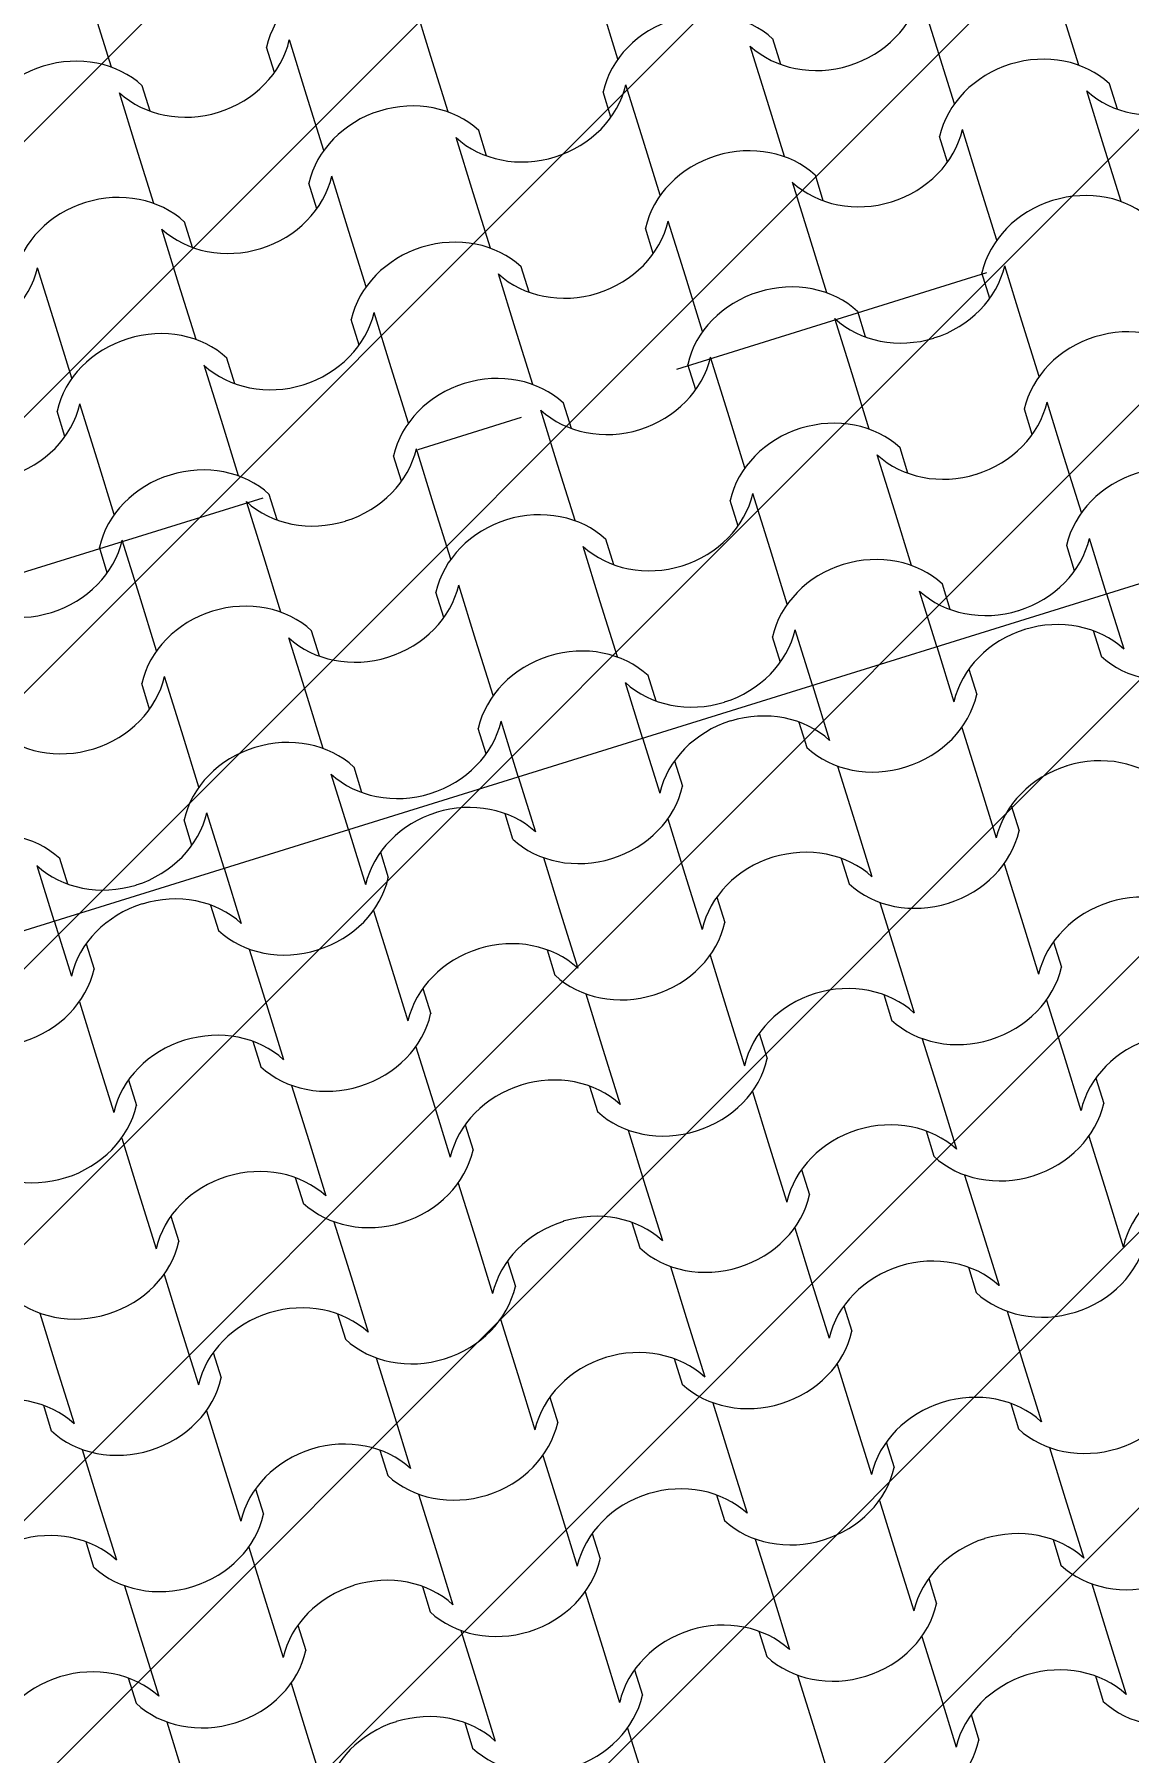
# Model space of a CAD drawing. Header units: metres. Extents: x -111189 to -108577, y -72951 to -72647.
# Drawn here: x -110195.596 to -110194.585, y -72659.808 to -72658.222 of the extents above; entities that cross this region are included whole.
import ezdxf

# ---------------------------------------------------------------- set-up
doc = ezdxf.new("R2010")
doc.units = ezdxf.units.M
doc.header["$MEASUREMENT"] = 0
doc.set_wipeout_variables(frame=1)
doc.linetypes.add('OTK - Traço Ponto CORTES_ALÇ', pattern=[0.6, 0.3, -0.15, 0, -0.15])
doc.linetypes.add('Wipeout_Contour', pattern=[1, 0, -1])
for name, color, linetype in [('00 - Muros - Pormenores', 7, 'Continuous'), ('02 - PASSEIOS', 7, 'Continuous'), ('03 - COBERTURA', 7, 'Continuous'), ('13 - IMPLANTAÇÃO (apoio).Layer Apoio', 7, 'Continuous'), ('14 - CORTES.Marcadores', 7, 'Continuous')]:
    doc.layers.add(name, color=color, linetype=linetype)
doc.styles.add('ESTILO_GERADO_3', font='AGENCYR.TTF')
doc.dimstyles.new('ESTILO_GERADO__2', dxfattribs={"dimtxt": 0.15, "dimasz": 0.057, "dimexe": 0.18, "dimexo": 0.05, "dimgap": 0, "dimtad": 1, "dimzin": 0, "dimdsep": 46, "dimtxsty": 'ESTILO_GERADO_3', "dimblk": 'ARROWHEAD_2', "dimblk1": 'ARROWHEAD_2', "dimblk2": 'ARROWHEAD_2', "dimcen": 0.09, "dimclrd": 7, "dimclre": 7, "dimclrt": 7, "dimadec": 0, "dimazin": 0, "dimtfac": 1, "dimtdec": 4, "dimtmove": 0, "dimatfit": 3, "dimfxl": 1, "dimtolj": 1, "dimtzin": 0, "dimarcsym": 0})

# ---------------------------------------------------------------- blocks, each defined once
blk = doc.blocks.new('Malha_8_1', base_point=(-111182.45, -72914.5203))
at = {"color": 254, "linetype": 'Wipeout_Contour', "lineweight": 0, "ltscale": 1861428.278801215}
blk.add_wipeout([(-111182.45, -72914.5203), (-111181.1398, -72916.9324), (-111179.283, -72920.3506), (-111178.6992, -72921.4255), (-111173.1932, -72931.5618), (-111171.3979, -72934.867), (-111163.9365, -72948.6033), (-111162.5896, -72948.18), (-111170.1617, -72934.1975), (-111171.9536, -72930.8885), (-111177.4458, -72920.7467), (-111178.0283, -72919.6711), (-111179.8807, -72916.2505), (-111181.0503, -72914.0907)], dxfattribs=at).dxf.layer = '02 - PASSEIOS'
blk = doc.blocks.new('ARROWHEAD_2')
at = {"color": 0, "linetype": 'Continuous', "lineweight": 0}
for p, q in [((-0.378, -0.655), (0.378, 0.655)), ((0, 0), (-1, 0))]:
    blk.add_line(p, q, dxfattribs=at)
blk = doc.blocks.new('*D3280')
at = {"layer": '00 - Muros - Pormenores', "color": 7, "linetype": 'Continuous', "lineweight": -2, "transparency": 16777216}
for p, q in [((-110201.8822, -72658.2813), (-110202.5597, -72658.6482)), ((-110202.3743, -72658.6126), (-110198.8363, -72665.1458)), ((-110195.2504, -72671.7674), (-110198.6952, -72665.4063)), ((-110194.704, -72671.5364), (-110195.3815, -72671.9033))]:
    blk.add_line(p, q, dxfattribs=at)
at = {"layer": 'Defpoints', "color": 0, "linetype": 'Continuous', "transparency": 16777216}
for p in [(-110201.8383, -72658.2575), (-110194.66, -72671.5125), (-110195.2233, -72671.8176)]:
    blk.add_point(p, dxfattribs=at)
at = {"layer": '00 - Muros - Pormenores', "color": 7, "linetype": 'Continuous', "lineweight": -2, "transparency": 16777216, "xscale": 0.05700000000000001, "yscale": 0.05700000000000001, "zscale": 0.05700000000000001}
for p, rotation in [((-110202.4014, -72658.5625), 118.4372769105561), ((-110195.2233, -72671.8176), 298.4372769105561)]:
    blk.add_blockref('ARROWHEAD_2', p, dxfattribs=dict(at, rotation=rotation))
at = {"layer": '00 - Muros - Pormenores', "color": 7, "linetype": 'Continuous', "lineweight": 5, "transparency": 16777216, "insert": (-110198.7658, -72665.276), "char_height": 0.15, "attachment_point": 5, "rotation": 298.4373, "style": 'ESTILO_GERADO_3'}
blk.add_mtext('\\A1;15.07', dxfattribs=at)
blk = doc.blocks.new('*X118', base_point=(-110957.0649, -73026.2797))
at = {"layer": '03 - COBERTURA', "color": 253, "linetype": 'Continuous', "lineweight": 9}
for p, q in [((-111170.8283, -72920.7487), (-111170.8441, -72920.6977)), ((-111170.3607, -72920.7413), (-111170.3765, -72920.6903)), ((-111171.1232, -72920.7584), (-111171.139, -72920.7074)), ((-111170.6556, -72920.751), (-111170.6714, -72920.7)), ((-111170.23, -72920.7566), (-111170.2458, -72920.7056)), ((-111170.9727, -72920.7634), (-111170.9799, -72920.7399)), ((-111170.9431, -72920.7844), (-111170.9589, -72920.7334)), ((-111170.5175, -72920.7901), (-111170.5334, -72920.7391)), ((-111170.5051, -72920.756), (-111170.5123, -72920.7325)), ((-111170.3448, -72920.7923), (-111170.3607, -72920.7413)), ((-111170.8124, -72920.7997), (-111170.8283, -72920.7487)), ((-111171.0875, -72920.7991), (-111171.0948, -72920.7756)), ((-111170.6323, -72920.8258), (-111170.6482, -72920.7747)), ((-111170.1943, -72920.7973), (-111170.2016, -72920.7739)), ((-111171.0999, -72920.8332), (-111171.1158, -72920.7822)), ((-111170.9272, -72920.8354), (-111170.9431, -72920.7844)), ((-111170.6619, -72920.8047), (-111170.6692, -72920.7813)), ((-111170.5016, -72920.8411), (-111170.5175, -72920.7901)), ((-111170.2067, -72920.8314), (-111170.2226, -72920.7804)), ((-111170.7892, -72920.8745), (-111170.805, -72920.8235)), ((-111170.7767, -72920.8404), (-111170.784, -72920.817)), ((-111170.3511, -72920.8461), (-111170.3584, -72920.8226)), ((-111170.3216, -72920.8671), (-111170.3374, -72920.8161)), ((-111171.0841, -72920.8842), (-111171.0999, -72920.8332)), ((-111170.6165, -72920.8768), (-111170.6323, -72920.8258)), ((-111170.1909, -72920.8824), (-111170.2067, -72920.8314)), ((-111170.9336, -72920.8892), (-111170.9408, -72920.8657)), ((-111170.904, -72920.9102), (-111170.9198, -72920.8592)), ((-111170.4784, -72920.9159), (-111170.4943, -72920.8648)), ((-111170.466, -72920.8818), (-111170.4732, -72920.8583)), ((-111170.3057, -72920.9181), (-111170.3216, -72920.8671)), ((-111170.7733, -72920.9255), (-111170.7892, -72920.8745)), ((-111171.0484, -72920.9249), (-111171.0557, -72920.9014)), ((-111170.5932, -72920.9515), (-111170.6091, -72920.9005)), ((-111171.0608, -72920.959), (-111171.0767, -72920.9079)), ((-111170.8881, -72920.9612), (-111170.904, -72920.9102)), ((-111170.6228, -72920.9305), (-111170.6301, -72920.9071)), ((-111170.4625, -72920.9669), (-111170.4784, -72920.9159)), ((-111171.1756, -72920.9947), (-111171.1915, -72920.9436)), ((-111170.7501, -72921.0003), (-111170.7659, -72920.9493)), ((-111170.7376, -72920.9662), (-111170.7449, -72920.9428)), ((-111170.5774, -72921.0026), (-111170.5932, -72920.9515)), ((-111170.312, -72920.9719), (-111170.3193, -72920.9484)), ((-111170.2825, -72920.9929), (-111170.2983, -72920.9419)), ((-111171.045, -72921.01), (-111171.0608, -72920.959)), ((-111171.1598, -72921.0457), (-111171.1756, -72920.9947)), ((-111170.8945, -72921.015), (-111170.9017, -72920.9915)), ((-111170.8649, -72921.036), (-111170.8807, -72920.985)), ((-111170.4393, -72921.0416), (-111170.4552, -72920.9906)), ((-111170.4269, -72921.0075), (-111170.4341, -72920.9841)), ((-111170.2666, -72921.0439), (-111170.2825, -72920.9929)), ((-111170.7342, -72921.0513), (-111170.7501, -72921.0003)), ((-111171.0093, -72921.0507), (-111171.0166, -72921.0272)), ((-111170.5541, -72921.0773), (-111170.57, -72921.0263)), ((-111171.0217, -72921.0847), (-111171.0376, -72921.0337)), ((-111170.849, -72921.087), (-111170.8649, -72921.036)), ((-111170.5837, -72921.0563), (-111170.591, -72921.0329)), ((-111170.4234, -72921.0927), (-111170.4393, -72921.0416)), ((-111171.1661, -72921.0994), (-111171.1734, -72921.076)), ((-111171.1365, -72921.1204), (-111171.1524, -72921.0694)), ((-111170.711, -72921.1261), (-111170.7268, -72921.0751)), ((-111170.6985, -72921.092), (-111170.7058, -72921.0685)), ((-111170.5383, -72921.1283), (-111170.5541, -72921.0773)), ((-111170.2729, -72921.0976), (-111170.2802, -72921.0742)), ((-111170.2434, -72921.1187), (-111170.2592, -72921.0677)), ((-111171.0059, -72921.1358), (-111171.0217, -72921.0847)), ((-111170.3877, -72921.1333), (-111170.395, -72921.1099)), ((-111171.1207, -72921.1715), (-111171.1365, -72921.1204)), ((-111170.8553, -72921.1408), (-111170.8626, -72921.1173)), ((-111170.8258, -72921.1618), (-111170.8416, -72921.1108)), ((-111170.6951, -72921.1771), (-111170.711, -72921.1261)), ((-111170.4002, -72921.1674), (-111170.4161, -72921.1164)), ((-111170.2275, -72921.1697), (-111170.2434, -72921.1187)), ((-111170.9702, -72921.1764), (-111170.9775, -72921.153)), ((-111170.515, -72921.2031), (-111170.5309, -72921.1521)), ((-111170.9826, -72921.2105), (-111170.9985, -72921.1595)), ((-111170.8099, -72921.2128), (-111170.8258, -72921.1618)), ((-111170.5446, -72921.1821), (-111170.5519, -72921.1586)), ((-111170.3843, -72921.2184), (-111170.4002, -72921.1674)), ((-111171.127, -72921.2252), (-111171.1343, -72921.2017)), ((-111171.0974, -72921.2462), (-111171.1133, -72921.1952)), ((-111170.6719, -72921.2519), (-111170.6877, -72921.2009)), ((-111170.6594, -72921.2178), (-111170.6667, -72921.1943)), ((-111170.4992, -72921.2541), (-111170.515, -72921.2031)), ((-111170.2338, -72921.2234), (-111170.2411, -72921.2)), ((-111170.2042, -72921.2445), (-111170.2201, -72921.1935)), ((-111170.9668, -72921.2616), (-111170.9826, -72921.2105)), ((-111170.7867, -72921.2876), (-111170.8025, -72921.2366)), ((-111170.3486, -72921.2591), (-111170.3559, -72921.2357)), ((-111171.0816, -72921.2972), (-111171.0974, -72921.2462)), ((-111170.8162, -72921.2665), (-111170.8235, -72921.2431)), ((-111170.656, -72921.3029), (-111170.6719, -72921.2519)), ((-111170.3611, -72921.2932), (-111170.3769, -72921.2422)), ((-111170.9311, -72921.3022), (-111170.9384, -72921.2788)), ((-111170.5055, -72921.3079), (-111170.5128, -72921.2844)), ((-111170.4759, -72921.3289), (-111170.4918, -72921.2779)), ((-111170.9435, -72921.3363), (-111170.9594, -72921.2853)), ((-111170.7708, -72921.3386), (-111170.7867, -72921.2876)), ((-111171.0879, -72921.351), (-111171.0952, -72921.3275)), ((-111171.0583, -72921.372), (-111171.0742, -72921.321)), ((-111170.6327, -72921.3777), (-111170.6486, -72921.3267)), ((-111170.6203, -72921.3436), (-111170.6276, -72921.3201)), ((-111170.9276, -72921.3873), (-111170.9435, -72921.3363)), ((-111170.7476, -72921.4134), (-111170.7634, -72921.3623)), ((-111171.0425, -72921.423), (-111171.0583, -72921.372)), ((-111170.7771, -72921.3923), (-111170.7844, -72921.3689)), ((-111170.9044, -72921.4621), (-111170.9203, -72921.4111)), ((-111170.892, -72921.428), (-111170.8992, -72921.4046)), ((-111171.0488, -72921.4768), (-111171.0561, -72921.4533)), ((-111171.0192, -72921.4978), (-111171.0351, -72921.4468)), ((-111171.1636, -72921.5125), (-111171.1709, -72921.489)), ((-111171.1761, -72921.5466), (-111171.1919, -72921.4956))]:
    blk.add_line(p, q, dxfattribs=at)
for centre, major_axis, start_param, end_param in [((-111170.8908, -72920.7501), (0.0878, 0.0273), 0.466079, 2.675513), ((-111170.4661, -72920.6796), (0.0883, 0.0274), 4.715365, 5.812147), ((-111170.58, -72920.7915), (0.0878, 0.0273), 0.466079, 2.675513), ((-111171.0485, -72920.7227), (0.0883, 0.0274), 4.715365, 5.812147), ((-111170.4656, -72920.6795), (0.0883, 0.0274), 3.612631, 4.709413), ((-111170.2693, -72920.8328), (0.0878, 0.0273), 0.466079, 2.675513), ((-111171.1624, -72920.8346), (0.0878, 0.0273), 0.466079, 2.675513), ((-111170.7378, -72920.7641), (0.0883, 0.0274), 4.715365, 5.812147), ((-111171.048, -72920.7226), (0.0883, 0.0274), 3.612631, 4.709413), ((-111170.8517, -72920.8759), (0.0878, 0.0273), 0.466079, 2.675513), ((-111170.1548, -72920.7208), (0.0883, 0.0274), 3.612631, 4.709413), ((-111170.7372, -72920.7639), (0.0883, 0.0274), 3.612631, 4.709413), ((-111170.427, -72920.8054), (0.0883, 0.0274), 4.715365, 5.812147), ((-111170.5409, -72920.9173), (0.0878, 0.0273), 0.466079, 2.675513), ((-111171.0094, -72920.8485), (0.0883, 0.0274), 4.715365, 5.812147), ((-111170.4265, -72920.8053), (0.0883, 0.0274), 3.612631, 4.709413), ((-111170.2302, -72920.9586), (0.0878, 0.0273), 0.466079, 2.675513), ((-111171.1233, -72920.9604), (0.0878, 0.0273), 0.466079, 2.675513), ((-111170.6987, -72920.8899), (0.0883, 0.0274), 4.715365, 5.812147), ((-111171.0089, -72920.8484), (0.0883, 0.0274), 3.612631, 4.709413), ((-111170.8126, -72921.0017), (0.0878, 0.0273), 0.466079, 2.675513), ((-111171.2811, -72920.933), (0.0883, 0.0274), 4.715365, 5.812147), ((-111170.6981, -72920.8897), (0.0883, 0.0274), 3.612631, 4.709413), ((-111170.3879, -72920.9312), (0.0883, 0.0274), 4.715365, 5.812147), ((-111170.5018, -72921.043), (0.0878, 0.0273), 0.466079, 2.675513), ((-111171.0842, -72921.0861), (0.0878, 0.0273), 0.466079, 2.675513), ((-111170.9703, -72920.9743), (0.0883, 0.0274), 4.715365, 5.812147), ((-111170.3874, -72920.9311), (0.0883, 0.0274), 3.612631, 4.709413), ((-111170.1911, -72921.0844), (0.0878, 0.0273), 0.466079, 2.675513), ((-111170.6596, -72921.0157), (0.0883, 0.0274), 4.715365, 5.812147), ((-111170.9698, -72920.9742), (0.0883, 0.0274), 3.612631, 4.709413), ((-111170.7735, -72921.1275), (0.0878, 0.0273), 0.466079, 2.675513), ((-111171.242, -72921.0588), (0.0883, 0.0274), 4.715365, 5.812147), ((-111170.659, -72921.0155), (0.0883, 0.0274), 3.612631, 4.709413), ((-111170.3488, -72921.057), (0.0883, 0.0274), 4.715365, 5.812147), ((-111170.4627, -72921.1688), (0.0878, 0.0273), 0.466079, 2.675513), ((-111171.0451, -72921.2119), (0.0878, 0.0273), 0.466079, 2.675513), ((-111170.9312, -72921.1001), (0.0883, 0.0274), 4.715365, 5.812147), ((-111170.3483, -72921.0568), (0.0883, 0.0274), 3.612631, 4.709413), ((-111170.152, -72921.2102), (0.0878, 0.0273), 0.466079, 2.675513), ((-111170.6205, -72921.1415), (0.0883, 0.0274), 4.715365, 5.812147), ((-111170.9307, -72921.1), (0.0883, 0.0274), 3.612631, 4.709413), ((-111170.7344, -72921.2533), (0.0878, 0.0273), 0.466079, 2.675513), ((-111171.2029, -72921.1846), (0.0883, 0.0274), 4.715365, 5.812147), ((-111170.6199, -72921.1413), (0.0883, 0.0274), 3.612631, 4.709413), ((-111170.3097, -72921.1828), (0.0883, 0.0274), 4.715365, 5.812147), ((-111170.4236, -72921.2946), (0.0878, 0.0273), 0.466079, 2.675513), ((-111170.8921, -72921.2259), (0.0883, 0.0274), 4.715365, 5.812147), ((-111171.2024, -72921.1844), (0.0883, 0.0274), 3.612631, 4.709413), ((-111171.006, -72921.3377), (0.0878, 0.0273), 0.466079, 2.675513), ((-111170.3092, -72921.1826), (0.0883, 0.0274), 3.612631, 4.709413), ((-111170.5814, -72921.2672), (0.0883, 0.0274), 4.715365, 5.812147), ((-111170.8916, -72921.2257), (0.0883, 0.0274), 3.612631, 4.709413), ((-111170.6953, -72921.3791), (0.0878, 0.0273), 0.466079, 2.675513), ((-111171.1638, -72921.3104), (0.0883, 0.0274), 4.715365, 5.812147), ((-111170.5808, -72921.2671), (0.0883, 0.0274), 3.612631, 4.709413), ((-111170.853, -72921.3517), (0.0883, 0.0274), 4.715365, 5.812147), ((-111171.1633, -72921.3102), (0.0883, 0.0274), 3.612631, 4.709413), ((-111170.9669, -72921.4635), (0.0878, 0.0273), 0.466079, 2.675513), ((-111170.8525, -72921.3515), (0.0883, 0.0274), 3.612631, 4.709413), ((-111171.1247, -72921.4361), (0.0883, 0.0274), 4.715365, 5.812147), ((-111171.2386, -72921.548), (0.0878, 0.0273), 0.466079, 2.675513), ((-111171.1242, -72921.436), (0.0883, 0.0274), 3.612631, 4.709413)]:
    blk.add_ellipse(centre, major_axis=major_axis, ratio=0.876216, start_param=start_param, end_param=end_param, dxfattribs=at)
blk = doc.blocks.new('Cobertura_1_1', base_point=(-111163.2146, -72915.6944))
at = {"layer": '03 - COBERTURA', "color": 253, "linetype": 'Continuous', "lineweight": 9}
for p, q in [((-111170.2042, -72921.2445), (-111170.1884, -72921.2955)), ((-111170.2167, -72921.2786), (-111170.2094, -72921.302)), ((-111170.3611, -72921.2932), (-111170.3452, -72921.3442)), ((-111170.3315, -72921.3143), (-111170.3242, -72921.3377)), ((-111170.4759, -72921.3289), (-111170.46, -72921.3799)), ((-111170.4884, -72921.363), (-111170.4811, -72921.3865)), ((-111170.6327, -72921.3777), (-111170.6169, -72921.4287)), ((-111170.3378, -72921.368), (-111170.322, -72921.419)), ((-111170.6032, -72921.3987), (-111170.5959, -72921.4222)), ((-111170.4527, -72921.4037), (-111170.4368, -72921.4547)), ((-111170.7476, -72921.4134), (-111170.7317, -72921.4644)), ((-111170.322, -72921.419), (-111170.3061, -72921.47)), ((-111170.2924, -72921.44), (-111170.2851, -72921.4635)), ((-111170.76, -72921.4475), (-111170.7527, -72921.4709)), ((-111170.6095, -72921.4524), (-111170.5936, -72921.5035)), ((-111170.4368, -72921.4547), (-111170.4209, -72921.5057)), ((-111170.9044, -72921.4621), (-111170.8885, -72921.5131)), ((-111170.8748, -72921.4831), (-111170.8675, -72921.5066)), ((-111170.7243, -72921.4881), (-111170.7085, -72921.5392)), ((-111170.4492, -72921.4888), (-111170.442, -72921.5122)), ((-111171.0192, -72921.4978), (-111171.0034, -72921.5488)), ((-111170.5936, -72921.5035), (-111170.5778, -72921.5545)), ((-111170.2987, -72921.4938), (-111170.2829, -72921.5448)), ((-111171.0317, -72921.5319), (-111171.0244, -72921.5554)), ((-111170.8812, -72921.5369), (-111170.8653, -72921.5879)), ((-111170.5641, -72921.5245), (-111170.5568, -72921.5479)), ((-111170.4136, -72921.5295), (-111170.3977, -72921.5805)), ((-111171.1761, -72921.5466), (-111171.1602, -72921.5976)), ((-111170.7085, -72921.5392), (-111170.6926, -72921.5902)), ((-111170.2829, -72921.5448), (-111170.267, -72921.5958)), ((-111171.1465, -72921.5676), (-111171.1392, -72921.591)), ((-111170.2533, -72921.5658), (-111170.246, -72921.5893)), ((-111170.996, -72921.5726), (-111170.9801, -72921.6236)), ((-111170.7209, -72921.5732), (-111170.7136, -72921.5967)), ((-111170.5704, -72921.5782), (-111170.5545, -72921.6292)), ((-111170.3977, -72921.5805), (-111170.3818, -72921.6315)), ((-111170.8653, -72921.5879), (-111170.8494, -72921.6389)), ((-111170.8357, -72921.6089), (-111170.8284, -72921.6324)), ((-111170.6852, -72921.6139), (-111170.6694, -72921.6649)), ((-111170.4101, -72921.6146), (-111170.4029, -72921.638)), ((-111171.1528, -72921.6213), (-111171.137, -72921.6724)), ((-111170.9801, -72921.6236), (-111170.9643, -72921.6746)), ((-111170.5545, -72921.6292), (-111170.5387, -72921.6803)), ((-111170.2596, -72921.6196), (-111170.2438, -72921.6706)), ((-111170.9926, -72921.6577), (-111170.9853, -72921.6811)), ((-111170.8421, -72921.6627), (-111170.8262, -72921.7137)), ((-111170.6694, -72921.6649), (-111170.6535, -72921.716)), ((-111170.525, -72921.6503), (-111170.5177, -72921.6737)), ((-111170.3745, -72921.6553), (-111170.3586, -72921.7063)), ((-111171.137, -72921.6724), (-111171.1211, -72921.7234)), ((-111170.2438, -72921.6706), (-111170.2279, -72921.7216)), ((-111171.1074, -72921.6934), (-111171.1001, -72921.7168)), ((-111170.2142, -72921.6916), (-111170.2069, -72921.7151)), ((-111170.9569, -72921.6984), (-111170.941, -72921.7494)), ((-111170.6818, -72921.699), (-111170.6745, -72921.7225)), ((-111170.5313, -72921.704), (-111170.5154, -72921.755)), ((-111170.3586, -72921.7063), (-111170.3427, -72921.7573)), ((-111170.8262, -72921.7137), (-111170.8103, -72921.7647)), ((-111170.7966, -72921.7347), (-111170.7893, -72921.7582)), ((-111170.6461, -72921.7397), (-111170.6303, -72921.7907)), ((-111170.371, -72921.7404), (-111170.3638, -72921.7638)), ((-111171.1137, -72921.7471), (-111171.0979, -72921.7981)), ((-111170.941, -72921.7494), (-111170.9252, -72921.8004)), ((-111170.5154, -72921.755), (-111170.4996, -72921.8061)), ((-111170.2205, -72921.7454), (-111170.2047, -72921.7964)), ((-111170.4859, -72921.7761), (-111170.4786, -72921.7995)), ((-111170.9535, -72921.7835), (-111170.9462, -72921.8069)), ((-111170.803, -72921.7885), (-111170.7871, -72921.8395)), ((-111170.6303, -72921.7907), (-111170.6144, -72921.8417)), ((-111170.3354, -72921.7811), (-111170.3195, -72921.8321)), ((-111171.0979, -72921.7981), (-111171.082, -72921.8492)), ((-111170.2047, -72921.7964), (-111170.1888, -72921.8474)), ((-111171.0683, -72921.8192), (-111171.061, -72921.8426)), ((-111170.9178, -72921.8242), (-111170.9019, -72921.8752)), ((-111170.7871, -72921.8395), (-111170.7712, -72921.8905)), ((-111170.6427, -72921.8248), (-111170.6354, -72921.8483)), ((-111170.4922, -72921.8298), (-111170.4763, -72921.8808)), ((-111170.3195, -72921.8321), (-111170.3036, -72921.8831)), ((-111170.7575, -72921.8605), (-111170.7502, -72921.884)), ((-111170.607, -72921.8655), (-111170.5912, -72921.9165)), ((-111170.3319, -72921.8662), (-111170.3246, -72921.8896)), ((-111171.0746, -72921.8729), (-111171.0588, -72921.9239)), ((-111170.9019, -72921.8752), (-111170.8861, -72921.9262)), ((-111170.4763, -72921.8808), (-111170.4605, -72921.9318)), ((-111170.4468, -72921.9019), (-111170.4395, -72921.9253)), ((-111171.1894, -72921.9086), (-111171.1736, -72921.9596)), ((-111170.9144, -72921.9093), (-111170.9071, -72921.9327)), ((-111170.7638, -72921.9143), (-111170.748, -72921.9653)), ((-111170.5912, -72921.9165), (-111170.5753, -72921.9675)), ((-111170.2962, -72921.9068), (-111170.2804, -72921.9579)), ((-111171.0588, -72921.9239), (-111171.0429, -72921.9749)), ((-111171.0292, -72921.945), (-111171.0219, -72921.9684)), ((-111170.8787, -72921.95), (-111170.8628, -72922.001)), ((-111170.6036, -72921.9506), (-111170.5963, -72921.9741)), ((-111171.1736, -72921.9596), (-111171.1577, -72922.0106)), ((-111170.748, -72921.9653), (-111170.7321, -72922.0163)), ((-111170.4531, -72921.9556), (-111170.4372, -72922.0066)), ((-111170.2804, -72921.9579), (-111170.2645, -72922.0089)), ((-111171.186, -72921.9937), (-111171.1787, -72922.0172)), ((-111170.7184, -72921.9863), (-111170.7111, -72922.0098)), ((-111170.5679, -72921.9913), (-111170.552, -72922.0423)), ((-111170.2928, -72921.992), (-111170.2855, -72922.0154)), ((-111171.0355, -72921.9987), (-111171.0196, -72922.0497)), ((-111170.8628, -72922.001), (-111170.8469, -72922.052)), ((-111170.4372, -72922.0066), (-111170.4214, -72922.0576)), ((-111170.4077, -72922.0276), (-111170.4004, -72922.0511)), ((-111171.1503, -72922.0344), (-111171.1345, -72922.0854)), ((-111170.8753, -72922.0351), (-111170.868, -72922.0585)), ((-111170.7247, -72922.04), (-111170.7089, -72922.0911)), ((-111170.552, -72922.0423), (-111170.5362, -72922.0933)), ((-111170.2571, -72922.0326), (-111170.2413, -72922.0836)), ((-111171.0196, -72922.0497), (-111171.0038, -72922.1007)), ((-111170.9901, -72922.0708), (-111170.9828, -72922.0942)), ((-111170.8396, -72922.0757), (-111170.8237, -72922.1268)), ((-111170.5645, -72922.0764), (-111170.5572, -72922.0999)), ((-111171.1345, -72922.0854), (-111171.1186, -72922.1364)), ((-111170.7089, -72922.0911), (-111170.693, -72922.1421)), ((-111170.414, -72922.0814), (-111170.3981, -72922.1324)), ((-111170.2413, -72922.0836), (-111170.2254, -72922.1347)), ((-111171.1469, -72922.1195), (-111171.1396, -72922.143)), ((-111170.9964, -72922.1245), (-111170.9805, -72922.1755)), ((-111170.6793, -72922.1121), (-111170.672, -72922.1355)), ((-111170.5288, -72922.1171), (-111170.5129, -72922.1681)), ((-111170.2537, -72922.1177), (-111170.2464, -72922.1412)), ((-111170.8237, -72922.1268), (-111170.8078, -72922.1778)), ((-111170.3981, -72922.1324), (-111170.3823, -72922.1834)), ((-111170.3685, -72922.1534), (-111170.3613, -72922.1769)), ((-111171.1112, -72922.1602), (-111171.0954, -72922.2112)), ((-111170.8361, -72922.1608), (-111170.8289, -72922.1843)), ((-111170.6856, -72922.1658), (-111170.6698, -72922.2169)), ((-111170.5129, -72922.1681), (-111170.4971, -72922.2191)), ((-111170.218, -72922.1584), (-111170.2022, -72922.2094)), ((-111170.9805, -72922.1755), (-111170.9647, -72922.2265)), ((-111170.951, -72922.1965), (-111170.9437, -72922.22)), ((-111170.8005, -72922.2015), (-111170.7846, -72922.2525)), ((-111170.5254, -72922.2022), (-111170.5181, -72922.2256)), ((-111171.0954, -72922.2112), (-111171.0795, -72922.2622)), ((-111170.6698, -72922.2169), (-111170.6539, -72922.2679)), ((-111170.3749, -72922.2072), (-111170.359, -72922.2582)), ((-111170.2022, -72922.2094), (-111170.1863, -72922.2605)), ((-111171.1078, -72922.2453), (-111171.1005, -72922.2687)), ((-111170.9573, -72922.2503), (-111170.9414, -72922.3013)), ((-111170.6402, -72922.2379), (-111170.6329, -72922.2613)), ((-111170.4897, -72922.2429), (-111170.4738, -72922.2939)), ((-111170.2146, -72922.2435), (-111170.2073, -72922.267)), ((-111170.7846, -72922.2525), (-111170.7687, -72922.3036)), ((-111170.359, -72922.2582), (-111170.3432, -72922.3092)), ((-111170.3294, -72922.2792), (-111170.3222, -72922.3027)), ((-111171.0721, -72922.286), (-111171.0563, -72922.337)), ((-111170.797, -72922.2866), (-111170.7898, -72922.3101)), ((-111170.6465, -72922.2916), (-111170.6307, -72922.3426)), ((-111170.4738, -72922.2939), (-111170.458, -72922.3449)), ((-111170.9414, -72922.3013), (-111170.9256, -72922.3523))]:
    blk.add_line(p, q, dxfattribs=at)
at = {"layer": '03 - COBERTURA', "color": 7, "linetype": 'Continuous', "lineweight": 13, "flags": 128}
blk.add_lwpolyline([(-111172.3317, -72921.9058), (-111162.2572, -72918.774)], dxfattribs=at)
at = {"layer": '03 - COBERTURA', "color": 253, "linetype": 'Continuous', "lineweight": 9}
for centre, major_axis, start_param, end_param in [((-111170.2562, -72921.3551), (0.0883, 0.0274), 0.471039, 1.56782), ((-111170.1417, -72921.2431), (0.0878, 0.0273), 3.607672, 5.817106), ((-111170.2556, -72921.3549), (0.0883, 0.0274), 1.573772, 2.670554), ((-111170.4134, -72921.3275), (0.0878, 0.0273), 3.607672, 5.817106), ((-111170.5273, -72921.4393), (0.0883, 0.0274), 1.573772, 2.670554), ((-111170.5278, -72921.4395), (0.0883, 0.0274), 0.471039, 1.56782), ((-111170.2171, -72921.4808), (0.0883, 0.0274), 0.471039, 1.56782), ((-111170.2165, -72921.4807), (0.0883, 0.0274), 1.573772, 2.670554), ((-111170.685, -72921.412), (0.0878, 0.0273), 3.607672, 5.817106), ((-111170.7995, -72921.5239), (0.0883, 0.0274), 0.471039, 1.56782), ((-111170.7989, -72921.5238), (0.0883, 0.0274), 1.573772, 2.670554), ((-111170.3743, -72921.4533), (0.0878, 0.0273), 3.607672, 5.817106), ((-111170.4882, -72921.5651), (0.0883, 0.0274), 1.573772, 2.670554), ((-111170.4887, -72921.5653), (0.0883, 0.0274), 0.471039, 1.56782), ((-111170.9567, -72921.4964), (0.0878, 0.0273), 3.607672, 5.817106), ((-111171.0711, -72921.6084), (0.0883, 0.0274), 0.471039, 1.56782), ((-111170.178, -72921.6066), (0.0883, 0.0274), 0.471039, 1.56782), ((-111171.0706, -72921.6082), (0.0883, 0.0274), 1.573772, 2.670554), ((-111170.1774, -72921.6065), (0.0883, 0.0274), 1.573772, 2.670554), ((-111170.6459, -72921.5378), (0.0878, 0.0273), 3.607672, 5.817106), ((-111170.7604, -72921.6497), (0.0883, 0.0274), 0.471039, 1.56782), ((-111170.7598, -72921.6496), (0.0883, 0.0274), 1.573772, 2.670554), ((-111171.2284, -72921.5809), (0.0878, 0.0273), 3.607672, 5.817106), ((-111170.3352, -72921.5791), (0.0878, 0.0273), 3.607672, 5.817106), ((-111170.4491, -72921.6909), (0.0883, 0.0274), 1.573772, 2.670554), ((-111170.4496, -72921.6911), (0.0883, 0.0274), 0.471039, 1.56782), ((-111170.9176, -72921.6222), (0.0878, 0.0273), 3.607672, 5.817106), ((-111171.032, -72921.7342), (0.0883, 0.0274), 0.471039, 1.56782), ((-111171.0315, -72921.734), (0.0883, 0.0274), 1.573772, 2.670554), ((-111170.1383, -72921.7323), (0.0883, 0.0274), 1.573772, 2.670554), ((-111170.6068, -72921.6635), (0.0878, 0.0273), 3.607672, 5.817106), ((-111170.7213, -72921.7755), (0.0883, 0.0274), 0.471039, 1.56782), ((-111170.7207, -72921.7754), (0.0883, 0.0274), 1.573772, 2.670554), ((-111171.1893, -72921.7066), (0.0878, 0.0273), 3.607672, 5.817106), ((-111170.2961, -72921.7049), (0.0878, 0.0273), 3.607672, 5.817106), ((-111170.41, -72921.8167), (0.0883, 0.0274), 1.573772, 2.670554), ((-111170.4105, -72921.8169), (0.0883, 0.0274), 0.471039, 1.56782), ((-111170.8785, -72921.748), (0.0878, 0.0273), 3.607672, 5.817106), ((-111170.9929, -72921.86), (0.0883, 0.0274), 0.471039, 1.56782), ((-111170.9924, -72921.8598), (0.0883, 0.0274), 1.573772, 2.670554), ((-111170.0992, -72921.858), (0.0883, 0.0274), 1.573772, 2.670554), ((-111170.5677, -72921.7893), (0.0878, 0.0273), 3.607672, 5.817106), ((-111170.6816, -72921.9012), (0.0883, 0.0274), 1.573772, 2.670554), ((-111170.6822, -72921.9013), (0.0883, 0.0274), 0.471039, 1.56782), ((-111171.1501, -72921.8324), (0.0878, 0.0273), 3.607672, 5.817106), ((-111170.3714, -72921.9427), (0.0883, 0.0274), 0.471039, 1.56782), ((-111170.257, -72921.8307), (0.0878, 0.0273), 3.607672, 5.817106), ((-111170.3709, -72921.9425), (0.0883, 0.0274), 1.573772, 2.670554), ((-111170.8394, -72921.8738), (0.0878, 0.0273), 3.607672, 5.817106), ((-111170.9538, -72921.9858), (0.0883, 0.0274), 0.471039, 1.56782), ((-111170.9533, -72921.9856), (0.0883, 0.0274), 1.573772, 2.670554), ((-111170.5286, -72921.9151), (0.0878, 0.0273), 3.607672, 5.817106), ((-111170.6425, -72922.0269), (0.0883, 0.0274), 1.573772, 2.670554), ((-111170.6431, -72922.0271), (0.0883, 0.0274), 0.471039, 1.56782), ((-111170.2179, -72921.9565), (0.0878, 0.0273), 3.607672, 5.817106), ((-111171.2255, -72922.0702), (0.0883, 0.0274), 0.471039, 1.56782), ((-111171.111, -72921.9582), (0.0878, 0.0273), 3.607672, 5.817106), ((-111170.3323, -72922.0684), (0.0883, 0.0274), 0.471039, 1.56782), ((-111170.3318, -72922.0683), (0.0883, 0.0274), 1.573772, 2.670554), ((-111170.8003, -72921.9996), (0.0878, 0.0273), 3.607672, 5.817106), ((-111170.9147, -72922.1116), (0.0883, 0.0274), 0.471039, 1.56782), ((-111170.9142, -72922.1114), (0.0883, 0.0274), 1.573772, 2.670554), ((-111170.4895, -72922.0409), (0.0878, 0.0273), 3.607672, 5.817106), ((-111170.6034, -72922.1527), (0.0883, 0.0274), 1.573772, 2.670554), ((-111170.604, -72922.1529), (0.0883, 0.0274), 0.471039, 1.56782), ((-111170.1788, -72922.0823), (0.0878, 0.0273), 3.607672, 5.817106), ((-111171.1864, -72922.196), (0.0883, 0.0274), 0.471039, 1.56782), ((-111171.0719, -72922.084), (0.0878, 0.0273), 3.607672, 5.817106), ((-111170.2932, -72922.1942), (0.0883, 0.0274), 0.471039, 1.56782), ((-111170.2927, -72922.1941), (0.0883, 0.0274), 1.573772, 2.670554), ((-111170.7612, -72922.1254), (0.0878, 0.0273), 3.607672, 5.817106), ((-111170.8756, -72922.2373), (0.0883, 0.0274), 0.471039, 1.56782), ((-111170.8751, -72922.2372), (0.0883, 0.0274), 1.573772, 2.670554), ((-111170.4504, -72922.1667), (0.0878, 0.0273), 3.607672, 5.817106), ((-111170.5643, -72922.2785), (0.0883, 0.0274), 1.573772, 2.670554), ((-111170.5649, -72922.2787), (0.0883, 0.0274), 0.471039, 1.56782), ((-111171.0328, -72922.2098), (0.0878, 0.0273), 3.607672, 5.817106), ((-111170.1397, -72922.208), (0.0878, 0.0273), 3.607672, 5.817106), ((-111171.1473, -72922.3218), (0.0883, 0.0274), 0.471039, 1.56782), ((-111170.2541, -72922.32), (0.0883, 0.0274), 0.471039, 1.56782), ((-111171.1467, -72922.3216), (0.0883, 0.0274), 1.573772, 2.670554), ((-111170.2536, -72922.3199), (0.0883, 0.0274), 1.573772, 2.670554), ((-111170.7221, -72922.2511), (0.0878, 0.0273), 3.607672, 5.817106), ((-111170.8365, -72922.3631), (0.0883, 0.0274), 0.471039, 1.56782), ((-111170.836, -72922.363), (0.0883, 0.0274), 1.573772, 2.670554), ((-111170.4113, -72922.2925), (0.0878, 0.0273), 3.607672, 5.817106)]:
    blk.add_ellipse(centre, major_axis=major_axis, ratio=0.876216, start_param=start_param, end_param=end_param, dxfattribs=at)
at = {"layer": '03 - COBERTURA', "color": 7, "linetype": 'Continuous', "lineweight": 13}
blk.add_blockref('*X118', (-110957.0649, -73026.2797), dxfattribs=at)
blk = doc.blocks.new('Plano de Corte_2_1', base_point=(-111155.9912, -72916.4958))
at = {"layer": '14 - CORTES.Marcadores', "color": 7, "linetype": 'OTK - Traço Ponto CORTES_ALÇ', "lineweight": 5}
blk.add_line((-111156.2777, -72916.5848), (-111177.2627, -72923.1083), dxfattribs=at)

msp = doc.modelspace()

# ---------------------------------------------------------------- block references
at = {"layer": '02 - PASSEIOS', "color": 7, "lineweight": 13}
msp.add_blockref('Malha_8_1', (-110206.8514, -72652.0145), dxfattribs=at)

# ---------------------------------------------------------------- next in the draw order: hatches: boundary and pattern name
at = {"layer": '13 - IMPLANTAÇÃO (apoio).Layer Apoio', "linetype": 'Continuous', "lineweight": 13}
h = msp.add_hatch(dxfattribs=at)
h.set_pattern_fill('MASONRY_BLOCK_0001', color=134, style=0, pattern_type=2)
h.set_pattern_definition([(45, (-110190.99825, -72660.07814), (-0.1272792, 0.1272792), [])])
h.paths.add_polyline_path([(-110197.3213, -72656.8339), (-110195.7629, -72661.8473), (-110195.5233, -72661.7728), (-110194.1281, -72666.2609), (-110184.6752, -72663.3224), (-110187.6288, -72653.8209)])

# ---------------------------------------------------------------- next in the draw order: block references
at = {"layer": '03 - COBERTURA', "color": 7, "linetype": 'Continuous', "lineweight": 13}
msp.add_blockref('Cobertura_1_1', (-110187.616, -72653.1886), dxfattribs=at)
at = {"layer": '14 - CORTES.Marcadores', "color": 7, "lineweight": 5}
msp.add_blockref('Plano de Corte_2_1', (-110180.3926, -72653.9899), dxfattribs=at)

# ---------------------------------------------------------------- next in the draw order: dimensions: what is measured, and where the dimension line sits
at = {"layer": '00 - Muros - Pormenores', "color": 7, "linetype": 'Continuous', "lineweight": 5}
dim = msp.add_linear_dim(base=(-110195.2233, -72671.8176), p1=(-110201.8383, -72658.2575), p2=(-110194.66, -72671.5125), angle=298.4373, dimstyle='ESTILO_GERADO__2', dxfattribs=at)
dim.commit()
dim.dimension.update_dxf_attribs({"geometry": '*D3280', "text_midpoint": (-110198.7658, -72665.276), "dimtype": 160, "text_rotation": 298.4373})

doc.saveas('drawing.dxf')
